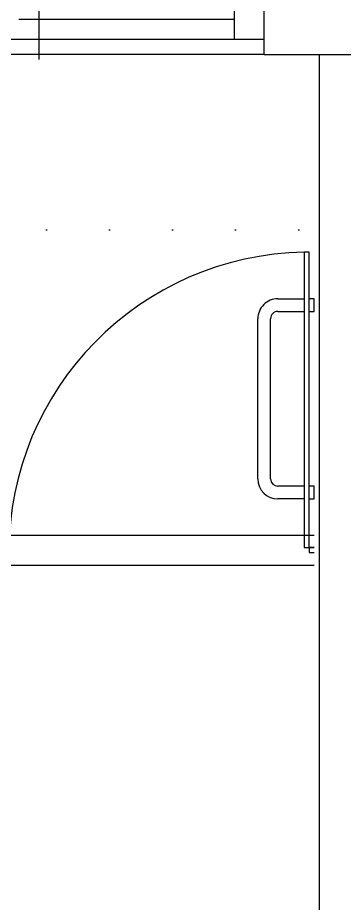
# Model space of a CAD drawing. Header units: millimetres. Extents: x 98197 to 106565, y 53890 to 60222.
# Drawn here: x 99316.9 to 99382.2, y 55486 to 55662.9 of the extents above; entities that cross this region are included whole.
import ezdxf

# ---------------------------------------------------------------- set-up
doc = ezdxf.new("R2010")
doc.units = ezdxf.units.MM
doc.header["$LTSCALE"] = 50
doc.header["$MEASUREMENT"] = 0
doc.linetypes.add('DOT', pattern=[0.25, 0, -0.25])
doc.layers.get('0').update_dxf_attribs({"color": 8, "linetype": 'CONTINUOUS'})
doc.layers.add('00', color=7, linetype='DOT')

# ---------------------------------------------------------------- blocks, each defined once
blk = doc.blocks.new('*U27', base_point=(551368.96, 44174.06))
for p, q in [((551368.96, 44185.56), (551368.96, 44165.56)), ((551323.96, 44166.56), (551323.96, 44181.56)), ((551413.96, 44181.56), (551323.96, 44181.56)), ((551329.96, 44181.56), (551329.96, 44169.56)), ((551407.96, 44181.56), (551407.96, 44169.56)), ((551413.96, 44166.56), (551413.96, 44181.56)), ((551329.96, 44177.56), (551372.96, 44177.56)), ((551407.96, 44173.56), (551364.96, 44173.56)), ((551413.96, 44169.56), (551323.96, 44169.56)), ((551413.96, 44166.56), (551323.96, 44166.56))]:
    blk.add_line(p, q)

msp = doc.modelspace()

# ---------------------------------------------------------------- linework, layer by layer
for p, q in [((99366.154, 55655.566), (99628.154, 55655.566)), ((99377.154, 55655.566), (99377.154, 55390.566)), ((99269.654, 55559.566), (99376.154, 55559.566)), ((99374.154, 55557.066), (99376.154, 55557.066)), ((99375.154, 55556.066), (99376.154, 55556.066)), ((99269.654, 55553.566), (99376.154, 55553.566))]:
    msp.add_line(p, q)
at = {"lineweight": -3, "ltscale": 0.01}
for p, q in [((99374.154, 55616.066, 0), (99374.154, 55557.066, 0)), ((99375.154, 55616.066, 0), (99374.154, 55616.066, 0)), ((99375.154, 55557.066, 0), (99375.154, 55616.066, 0)), ((99368.884, 55606.796, 0), (99374.154, 55606.796, 0)), ((99376.154, 55606.796, 0), (99375.154, 55606.796, 0)), ((99376.154, 55604.256, 0), (99376.154, 55606.796, 0)), ((99368.884, 55604.256, 0), (99374.154, 55604.256, 0)), ((99375.154, 55604.256, 0), (99376.154, 55604.256, 0)), ((99364.884, 55570.796, 0), (99364.884, 55602.802, 0)), ((99367.424, 55570.796, 0), (99367.424, 55602.8, 0)), ((99374.154, 55569.336, 0), (99368.884, 55569.336, 0)), ((99376.154, 55569.336, 0), (99375.154, 55569.336, 0)), ((99376.154, 55566.796, 0), (99376.154, 55569.336, 0)), ((99374.154, 55566.796, 0), (99368.884, 55566.796, 0)), ((99375.154, 55566.796, 0), (99376.154, 55566.796, 0)), ((99374.154, 55557.066, 0), (99375.154, 55557.066, 0)), ((99375.154, 55557.066, 0), (99375.154, 55556.066)), ((99376.154, 55557.066, 0), (99375.154, 55557.066, 0))]:
    msp.add_line(p, q, dxfattribs=at)
at = {"lineweight": -3}
msp.add_line((99375.154, 55556.066), (99376.154, 55556.066), dxfattribs=at)
msp.add_arc((99375.169, 55556.061, 0), 60.014, 90.96847, 179.99454)
at = {"lineweight": -3, "ltscale": 0.01}
for centre, radius, start, end in [((99368.884, 55602.796, 0), 4, 90.00008, 180.00008), ((99368.884, 55602.796, 0), 1.46, 90.00008, 180.00008), ((99368.884, 55570.796, 0), 4, 180.00008, 270.00008), ((99368.884, 55570.796, 0), 1.46, 180.00008, 270.00008)]:
    msp.add_arc(centre, radius, start, end, dxfattribs=at)
at = {"layer": '00'}
msp.add_line((99259.654, 55620.566), (99757.154, 55620.566), dxfattribs=at)

# ---------------------------------------------------------------- block references
msp.add_blockref('*U27', (99321.154, 55663.066))

doc.saveas('drawing.dxf')
